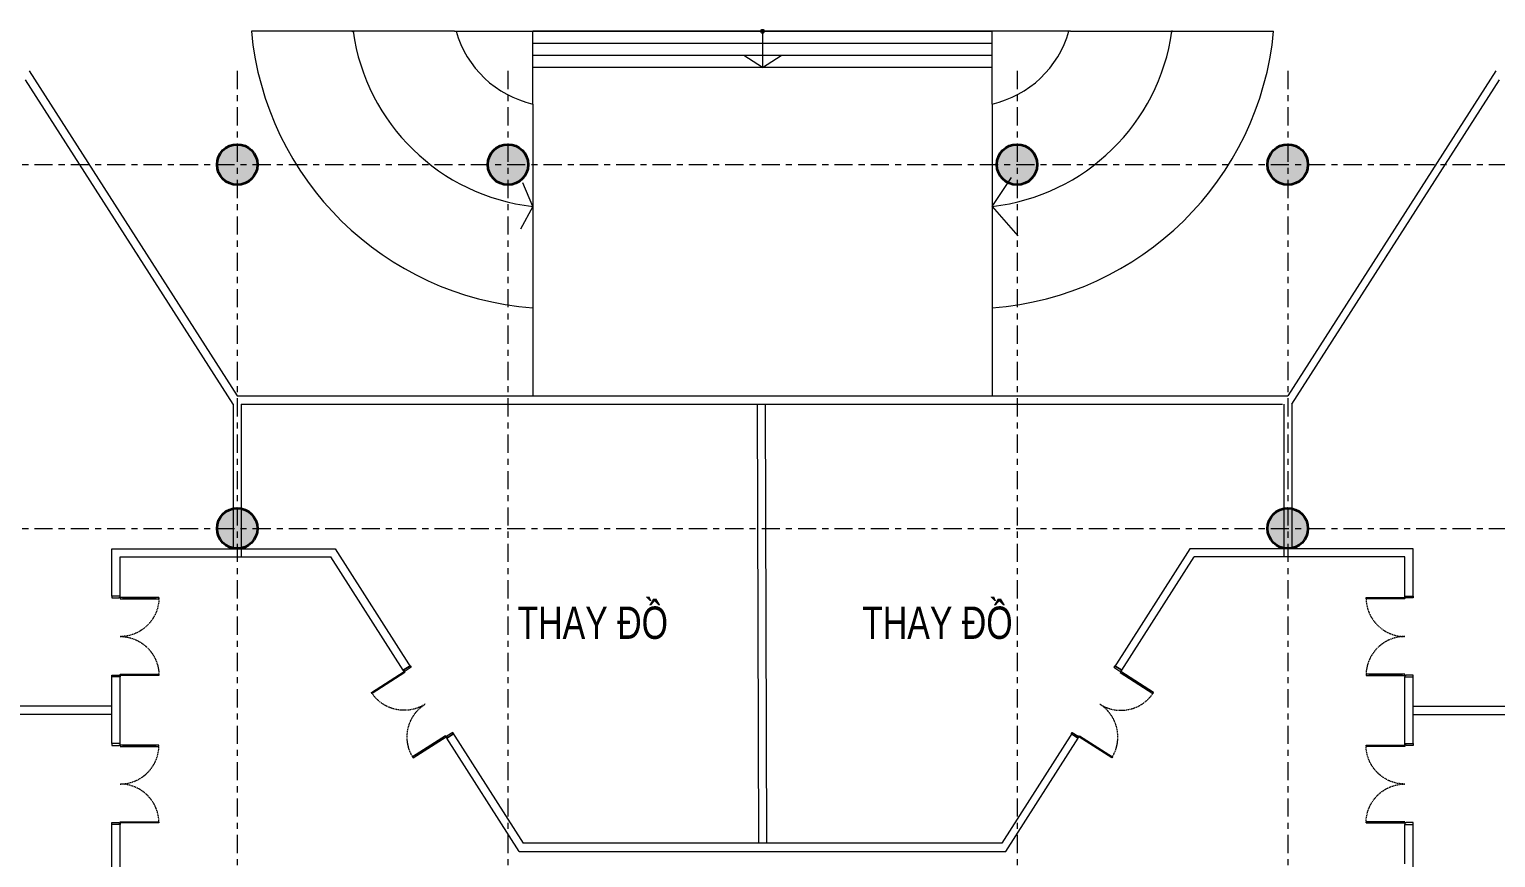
# Model space of a CAD drawing. Header units: millimetres. Extents: x 90964 to 877642, y 656808 to 1438307.
# Drawn here: x 355642 to 391934, y 1062418 to 1082910 of the extents above; entities that cross this region are included whole.
import ezdxf
from ezdxf.enums import TextEntityAlignment as Align

# ---------------------------------------------------------------- set-up
doc = ezdxf.new("R2010")
doc.units = ezdxf.units.MM
doc.header["$LTSCALE"] = 300
doc.linetypes.add('CENTER', pattern=[3, 1.5, -0.5, 0.5, -0.5])
doc.linetypes.add('HIDDEN2', pattern=[0.1875, 0.125, -0.0625])
for name, color, linetype, lineweight in [('A-COT VACH', 2, 'Continuous', 35), ('A-CUA', 25, 'Continuous', 5), ('A-HATCH', 251, 'Continuous', 5), ('A-NET THAY', 125, 'Continuous', 18), ('A-TEXT', 9, 'Continuous', 18), ('A-TRUC', 250, 'CENTER', 5), ('A-WALL', 113, 'Continuous', 9)]:
    doc.layers.add(name, color=color, linetype=linetype, lineweight=lineweight)
doc.styles.add('A1-arial', font='arial.ttf', dxfattribs={"width": 0.8})

# ---------------------------------------------------------------- blocks, each defined once
blk = doc.blocks.new('LUOICOT THAPDOI')
at = {"layer": 'A-HATCH'}
h = blk.add_hatch(color=256, dxfattribs=at)
h.dxf.hatch_style = 1
edge = h.paths.add_edge_path()
edge.add_arc((220998, 1226625), 500, 0, 360)
edge = h.paths.add_edge_path()
edge.add_arc((233598, 1226625), 500, 0, 360)
edge = h.paths.add_edge_path()
edge.add_arc((246198, 1226625), 500, 0, 360)
edge = h.paths.add_edge_path()
edge.add_arc((246198, 1217625), 500, 0, 360)
edge = h.paths.add_edge_path()
edge.add_arc((233598, 1217625), 500, 0, 360)
edge = h.paths.add_edge_path()
edge.add_arc((220998, 1217625), 500, 0, 360)
edge = h.paths.add_edge_path()
edge.add_arc((214298, 1226625), 500, 0, 360)
edge = h.paths.add_edge_path()
edge.add_arc((201698, 1226625), 500, 0, 360)
edge = h.paths.add_edge_path()
edge.add_arc((194998, 1226625), 500, 0, 360)
edge = h.paths.add_edge_path()
edge.add_arc((182398, 1226625), 500, 0, 360)
edge = h.paths.add_edge_path()
edge.add_arc((169798, 1226625), 500, 0, 360)
edge = h.paths.add_edge_path()
edge.add_arc((169798, 1217625), 500, 0, 360)
edge = h.paths.add_edge_path()
edge.add_arc((169798, 1208625), 500, 0, 360)
edge = h.paths.add_edge_path()
edge.add_arc((169798, 1199625), 500, 0, 360)
edge = h.paths.add_edge_path()
edge.add_arc((182398, 1199625), 500, 0, 360)
edge = h.paths.add_edge_path()
edge.add_arc((182398, 1208625), 500, 0, 360)
edge = h.paths.add_edge_path()
edge.add_arc((182398, 1217625), 500, 0, 360)
edge = h.paths.add_edge_path()
edge.add_arc((194998, 1217625), 500, 0, 360)
edge = h.paths.add_edge_path()
edge.add_arc((194998, 1208625), 500, 0, 360)
edge = h.paths.add_edge_path()
edge.add_arc((194998, 1199625), 500, 0, 360)
edge = h.paths.add_edge_path()
edge.add_arc((201698, 1208625), 500, 0, 360)
edge = h.paths.add_edge_path()
edge.add_arc((214298, 1208625), 500, 0, 360)
edge = h.paths.add_edge_path()
edge.add_arc((220998, 1208625), 500, 0, 360)
edge = h.paths.add_edge_path()
edge.add_arc((220998, 1199625), 500, 0, 360)
edge = h.paths.add_edge_path()
edge.add_arc((233598, 1199625), 500, 0, 360)
edge = h.paths.add_edge_path()
edge.add_arc((233598, 1208625), 500, 0, 360)
edge = h.paths.add_edge_path()
edge.add_arc((246198, 1208625), 500, 0, 360)
edge = h.paths.add_edge_path()
edge.add_arc((246198, 1199625), 500, 0, 360)
at = {"layer": 'A-COT VACH'}
for centre in [(194998, 1226625), (201698, 1226625), (214298, 1226625), (220998, 1226625), (194998, 1217625), (220998, 1217625)]:
    blk.add_circle(centre, 500, dxfattribs=at)
at = {"layer": 'A-TRUC'}
for p, q in [((194998, 1228945), (194998, 1197405)), ((201698, 1228945), (201698, 1197405)), ((214298, 1228945), (214298, 1197405)), ((220998, 1228945), (220998, 1197405)), ((167478, 1226625), (248518, 1226625)), ((167478, 1217625), (248518, 1217625))]:
    blk.add_line(p, q, dxfattribs=at)
blk = doc.blocks.new('*U138')
for p, q in [((-2577, 1183), (-2617, 1183)), ((-2597, 100), (-2597, 1183)), ((-90, 1183), (-50, 1183)), ((-70, 100), (-70, 1183)), ((-2577, 100), (-2617, 100)), ((-90, 100), (-50, 100))]:
    blk.add_line(p, q)
for points in [[(-2617, 0), (-2577, 0), (-2577, 1283), (-2617, 1283)], [(-50, 0), (-90, 0), (-90, 1283), (-50, 1283)], [(0, -267), (-60, -267), (-60, -40), (-50, -40), (-50, 0), (0, 0)], [(-2667, -267), (-2607, -267), (-2607, -40), (-2617, -40), (-2617, 0), (-2667, 0)]]:
    blk.add_lwpolyline(points, close=True)
at = {"linetype": 'HIDDEN2'}
for centre, start, end in [((-2617, 0), 0, 90), ((-50, 0), 90, 180)]:
    blk.add_arc(centre, 1283, start, end, dxfattribs=at)

msp = doc.modelspace()

# ---------------------------------------------------------------- linework, layer by layer
at = {"layer": 'A-NET THAY', "color": 251}
for p, q in [((366166.3, 1082862), (361137, 1082862)), ((366166.3, 1082862), (368102.9, 1082862)), ((379472.3, 1082862), (368102.9, 1082862)), ((368102.9, 1081062), (368102.9, 1082862)), ((368102.9, 1082862), (379472.3, 1082862)), ((373787.6, 1082862), (373787.6, 1081962)), ((379472.3, 1081062), (379472.3, 1082862)), ((381408.9, 1082862), (379472.3, 1082862)), ((381408.9, 1082862), (386438.2, 1082862)), ((379472.3, 1082562), (368102.9, 1082562)), ((379472.3, 1082262), (368102.9, 1082262)), ((373787.6, 1081962), (373327.2, 1082262)), ((373787.6, 1081962), (374248, 1082262)), ((379472.3, 1081962), (368102.9, 1081962)), ((368102.9, 1081062), (368102.9, 1073839.5)), ((379472.3, 1081062), (379472.3, 1073839.5)), ((368102.9, 1078529.7), (367855.6, 1079111.4)), ((379472.3, 1078529.7), (379948.6, 1079247.4)), ((368102.9, 1078529.7), (367798.6, 1077964.4)), ((379472.3, 1078529.7), (380110.6, 1077802.4))]:
    msp.add_line(p, q, dxfattribs=at)
at = {"layer": 'A-NET THAY'}
for p, q in [((364897.5, 1067056.5), (363105.3, 1069856)), ((382677.7, 1067056.5), (384469.9, 1069856))]:
    msp.add_line(p, q, dxfattribs=at)
at = {"layer": 'A-NET THAY', "color": 251}
for centre, radius in [((363651.7, 1082862), 14.7), ((373787.6, 1082862), 47.6), ((383921.7, 1082862), 14.7)]:
    msp.add_circle(centre, radius, dxfattribs=at)
for centre, radius, start, end in [((368676.9, 1083570.2), 7573, 185.36578, 265.65352), ((368676.9, 1083570.2), 5073, 188.02457, 263.50386), ((368676.9, 1083570.2), 2573, 195.97598, 257.11104), ((378898.4, 1083570.2), 7573, 274.34648, 354.63422), ((378898.4, 1083570.2), 5073, 276.49614, 351.97543), ((378898.4, 1083570.2), 2573, 282.88896, 344.02402)]:
    msp.add_arc(centre, radius, start, end, dxfattribs=at)
at = {"layer": 'A-WALL', "lineweight": 18}
for p, q in [((355641.6, 1081883.3), (360787.7, 1073839.5)), ((391933.6, 1081883.3), (386787.5, 1073839.5)), ((360687.7, 1073633), (355547.6, 1081663.3)), ((386887.5, 1073633), (392027.7, 1081663.3)), ((358349.6, 1077285.7), (358324.9, 1077318.9)), ((389225.6, 1077285.7), (389250.3, 1077318.9)), ((389225.6, 1077285.7), (389250.3, 1077318.9)), ((360687.7, 1073633), (360687.7, 1070056)), ((360787.7, 1073839.5), (386787.5, 1073839.5)), ((360887.7, 1073639.5), (386659.6, 1073639.5)), ((360887.7, 1073639.5), (360887.7, 1069856)), ((373655.6, 1073639.3), (373687.6, 1062772)), ((373855.6, 1073639.8), (373887.6, 1062772.6)), ((386687.5, 1073639.5), (386687.5, 1069856)), ((386887.5, 1073633), (386887.5, 1070056)), ((363208.2, 1070056), (365084.7, 1067122.9)), ((384367, 1070056), (382490.5, 1067122.9)), ((367767.6, 1062572.3), (365975.5, 1065371.9)), ((366114, 1065513.9), (367868, 1062772.3)), ((381461.2, 1065513.9), (379707.2, 1062772.3)), ((379807.7, 1062572.3), (381599.7, 1065371.9)), ((379707.2, 1062772.3), (367868, 1062772.3)), ((367767.6, 1062572.3), (379807.7, 1062572.3))]:
    msp.add_line(p, q, dxfattribs=at)
at = {"layer": 'A-WALL'}
for p, q in [((357687.7, 1068888), (357687.7, 1070056)), ((357687.7, 1070056), (363208.2, 1070056)), ((389887.5, 1070056), (384367, 1070056)), ((389887.5, 1068888), (389887.5, 1070056)), ((357887.7, 1068888), (357887.7, 1069856)), ((357887.7, 1069856), (363105.3, 1069856)), ((389687.5, 1069856), (384469.9, 1069856)), ((389687.5, 1068888), (389687.5, 1069856)), ((357887.7, 1068888), (357687.7, 1068888)), ((389687.5, 1068888), (389887.5, 1068888)), ((365066, 1067164.3), (364897.5, 1067056.5)), ((382509.2, 1067164.3), (382677.7, 1067056.5)), ((357887.7, 1066888), (357687.7, 1066888)), ((357687.7, 1065238.6), (357687.7, 1066888)), ((357887.7, 1065238.6), (357887.7, 1066888)), ((389687.5, 1065238.6), (389687.5, 1066888)), ((389687.5, 1066888), (389887.5, 1066888)), ((389887.5, 1065238.6), (389887.5, 1066888)), ((357687.7, 1066163.3), (333487.6, 1066163.3)), ((357687.7, 1065963.3), (333487.6, 1065963.3)), ((389887.5, 1066163.3), (414087.6, 1066163.3)), ((389887.5, 1065963.3), (414087.6, 1065963.3)), ((357887.7, 1065238.6), (357687.7, 1065238.6)), ((366143.8, 1065479.6), (365975.3, 1065371.8)), ((381431.4, 1065479.6), (381599.9, 1065371.8)), ((389687.5, 1065238.6), (389887.5, 1065238.6)), ((357887.7, 1063238.6), (357687.7, 1063238.6)), ((357687.7, 1050563.3), (357687.7, 1063238.6)), ((357887.7, 1050563.3), (357887.7, 1063238.6)), ((389687.5, 1063238.6), (389887.5, 1063238.6)), ((389687.5, 1062263.3), (389687.5, 1063238.6)), ((389887.5, 1050563.3), (389887.5, 1063238.6))]:
    msp.add_line(p, q, dxfattribs=at)

# ---------------------------------------------------------------- block references
at = {"layer": 'A-COT VACH'}
msp.add_blockref('LUOICOT THAPDOI', (165789.6, -147062), dxfattribs=at)
at = {"layer": 'A-CUA', "extrusion": (0, 0, -1)}
for p, xscale, yscale, zscale, rotation in [((-357887.7, 1068888), 0.7500000000000011, 0.7500000000000011, -0.7500000000000011, 90.00000000000001), ((-389687.5, 1068888), -0.7500000000000011, 0.7500000000000011, -0.7500000000000011, 270), ((-365975.3, 1065371.8), 0.7500000000000012, 0.7500000000000012, -0.7500000000000012, 237.3906530450345), ((-381599.9, 1065371.8), -0.7500000000000012, 0.7500000000000012, -0.7500000000000012, 122.6093469549561), ((-357887.7, 1063238.6), -0.7500000000000011, 0.7500000000000011, -0.7500000000000011, 90), ((-389687.5, 1063238.6), 0.7500000000000011, 0.7500000000000011, -0.7500000000000011, 270)]:
    msp.add_blockref('*U138', p, dxfattribs=dict(at, xscale=xscale, yscale=yscale, zscale=zscale, rotation=rotation))

# ---------------------------------------------------------------- texts
at = {"layer": 'A-TEXT', "style": 'A1-arial', "width": 0.75}
for p in [(369586, 1067830), (378116, 1067830)]:
    msp.add_text('THAY ĐỒ', height=800, dxfattribs=at).set_placement(p, align=Align.CENTER)

doc.saveas('drawing.dxf')
